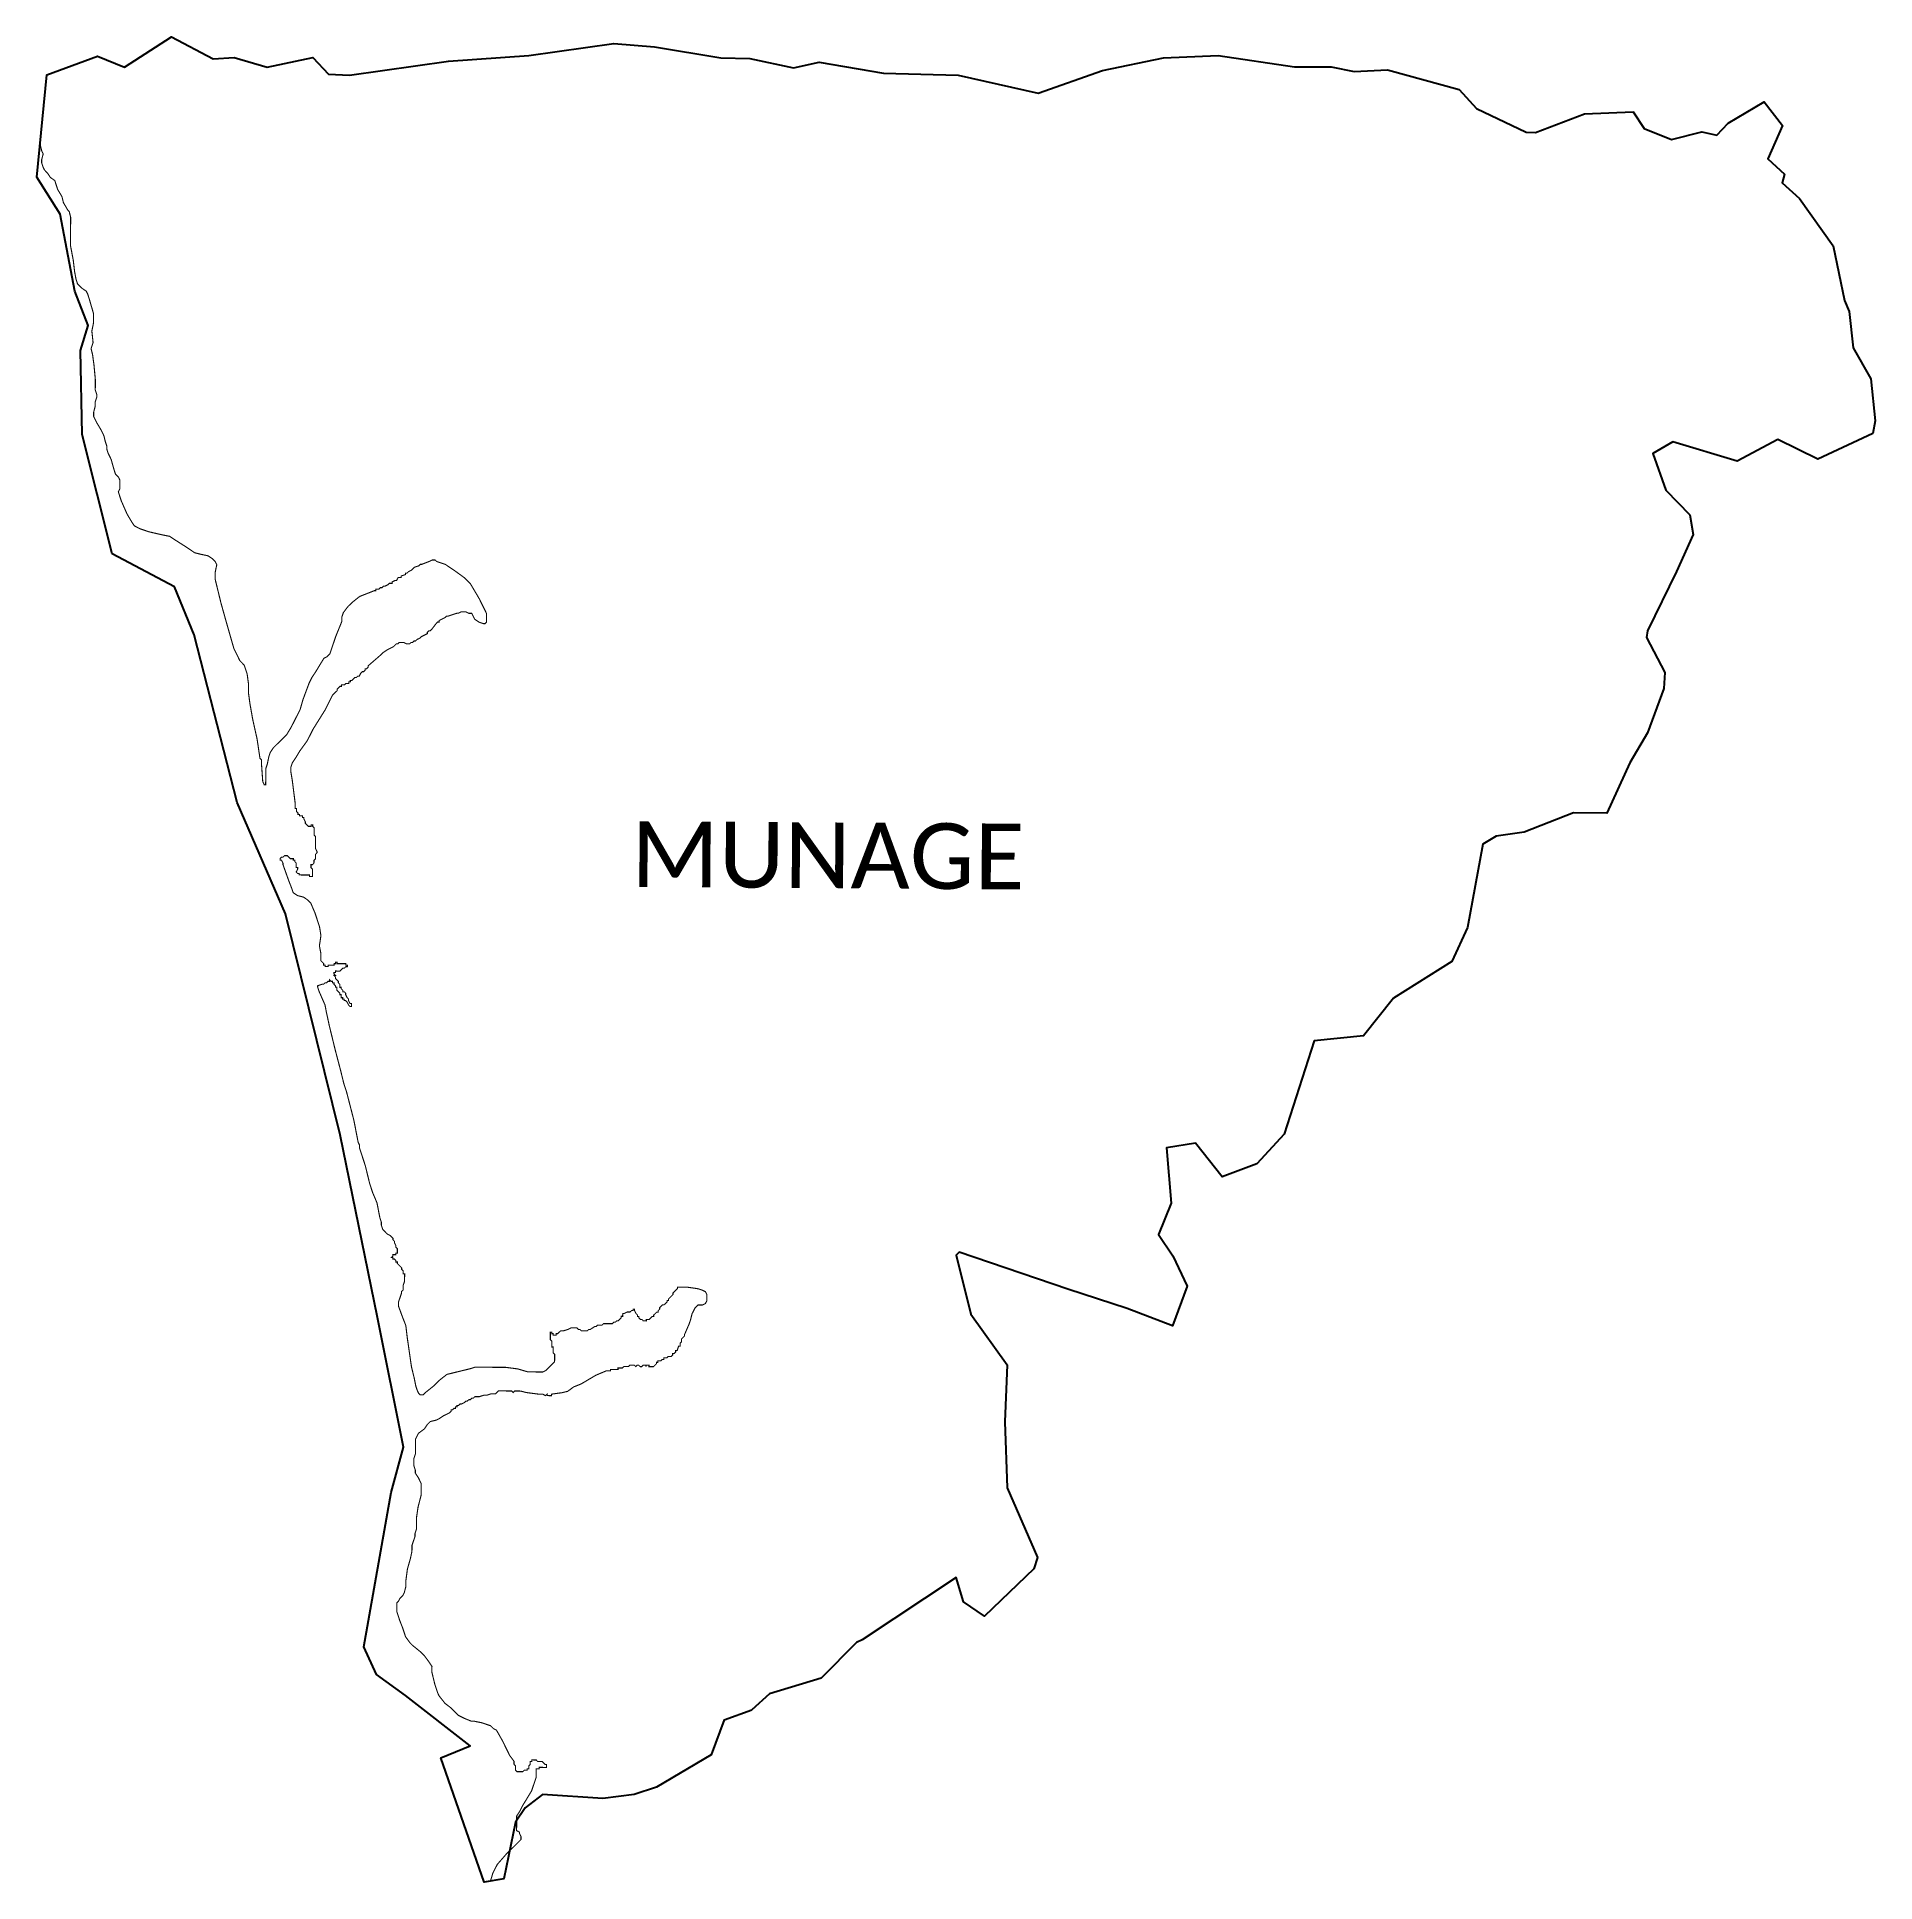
# Model space of a CAD drawing. Header units: metres. Extents: x 330650 to 335694, y 1793047 to 1798110.
import ezdxf

# ---------------------------------------------------------------- set-up
doc = ezdxf.new("R2010")
doc.units = ezdxf.units.M
for name, color, linetype in [('HAZARDS LINE', 1, 'Continuous'), ('village', 3, 'Continuous'), ('VILLAGE NAME', 250, 'Continuous')]:
    doc.layers.add(name, color=color, linetype=linetype)
doc.styles.get("Standard").update_dxf_attribs({"font": 'simplex.shx'})

msp = doc.modelspace()

# ---------------------------------------------------------------- linework, layer by layer
at = {"color": 3, "true_color": 0x00ff00, "flags": 128}
msp.add_lwpolyline([(332536.2, 1793492.3), (332611.9, 1793519)], dxfattribs=at)
at = {"layer": 'HAZARDS LINE', "lineweight": 18, "const_width": 3}
msp.add_lwpolyline([(330659.7, 1797823.2), (330659.7, 1797813.5), (330663.6, 1797797.3), (330667.6, 1797789.2), (330663.4, 1797773.1), (330663.3, 1797765), (330667.3, 1797752.8), (330671.3, 1797744.7), (330679.3, 1797736.6), (330687.3, 1797724.4), (330699.3, 1797716.2), (330703.3, 1797704), (330707.2, 1797691.9), (330719.2, 1797671.6), (330723.1, 1797655.4), (330735, 1797635.1), (330739.1, 1797631), (330743, 1797614.8), (330742.4, 1797538), (330750.1, 1797497.5), (330753.9, 1797465.2), (330757.8, 1797444.9), (330761.7, 1797432.8), (330773.8, 1797420.6), (330785.8, 1797412.4), (330789.8, 1797404.3), (330793.7, 1797392.1), (330805.5, 1797351.6), (330805.3, 1797323.3), (330801.1, 1797303.1), (330803.1, 1797284.4), (330804.5, 1797271.1), (330803.1, 1797267), (330799, 1797254.9), (330803, 1797238.7), (330806.9, 1797210.3), (330810.7, 1797169.8), (330810.5, 1797141.5), (330814.5, 1797129.3), (330814.5, 1797121.2), (330810.4, 1797109.1), (330810.3, 1797096.9), (330806.2, 1797080.8), (330806.1, 1797068.6), (330814.1, 1797052.4), (330826.1, 1797032.1), (330834.1, 1797015.8), (330838.1, 1796999.6), (330842.1, 1796987.5), (330842, 1796979.4), (330846, 1796967.2), (330850, 1796959.1), (330854, 1796951), (330862, 1796922.6), (330865.9, 1796910.4), (330874, 1796902.3), (330878, 1796894.1), (330877.9, 1796869.9), (330873.8, 1796861.8), (330877.7, 1796849.6), (330881.7, 1796837.4), (330897.7, 1796800.9), (330909.7, 1796780.6), (330917.8, 1796768.4), (330933.9, 1796760.2), (330958.2, 1796752), (330994.5, 1796743.7), (331014.8, 1796739.6), (331026.9, 1796731.4), (331059.1, 1796711), (331083.3, 1796694.6), (331099.5, 1796690.5), (331119.7, 1796686.3), (331131.8, 1796678.2), (331139.9, 1796670), (331143.9, 1796661.9), (331139.7, 1796641.7), (331139.6, 1796621.5), (331155.4, 1796556.6), (331171.3, 1796499.8), (331191.1, 1796430.9), (331199.2, 1796414.7), (331207.2, 1796398.4), (331219.2, 1796386.2), (331223.2, 1796374), (331227.2, 1796361.9), (331231.1, 1796333.5), (331231, 1796309.2), (331234.8, 1796280.9), (331242.7, 1796236.3), (331254.5, 1796183.6), (331262.3, 1796130.9), (331266.4, 1796126.8), (331266.3, 1796118.7), (331270.1, 1796066.1), (331274.1, 1796058), (331278.1, 1796058), (331278.4, 1796102.5), (331282.5, 1796114.6), (331286.7, 1796134.8), (331290.8, 1796147), (331298.9, 1796159.1), (331315.2, 1796175.2), (331327.4, 1796187.2), (331335.6, 1796195.3), (331347.8, 1796215.5), (331356, 1796231.6), (331372.4, 1796263.9), (331380.6, 1796292.2), (331397.1, 1796336.6), (331405.2, 1796352.8), (331413.4, 1796364.9), (331425.7, 1796385.1), (331437.9, 1796405.2), (331446, 1796409.2), (331454.2, 1796417.3), (331458.3, 1796429.4), (331462.4, 1796441.5), (331470.6, 1796465.8), (331487.1, 1796506.2), (331487.1, 1796518.3), (331491.2, 1796530.4), (331503.5, 1796546.6), (331515.7, 1796558.6), (331536, 1796574.7), (331576.6, 1796590.7), (331580.6, 1796590.7), (331580.6, 1796594.7), (331588.7, 1796594.7), (331592.8, 1796598.7), (331596.9, 1796598.7), (331600.9, 1796602.7), (331605, 1796602.7), (331613.1, 1796606.7), (331617.2, 1796610.7), (331625.3, 1796610.7), (331625.3, 1796614.7), (331633.4, 1796618.7), (331637.4, 1796618.7), (331641.5, 1796626.8), (331649.6, 1796626.7), (331649.7, 1796630.8), (331661.8, 1796634.8), (331661.8, 1796638.8), (331665.9, 1796638.8), (331670, 1796642.8), (331678.1, 1796646.8), (331682.1, 1796650.8), (331686.2, 1796654.9), (331698.4, 1796658.8), (331702.5, 1796662.9), (331706.5, 1796662.9), (331726.8, 1796670.8), (331734.9, 1796674.8), (331743, 1796674.8), (331747, 1796670.7), (331771.3, 1796662.5), (331795.5, 1796646.2), (331823.7, 1796625.8), (331839.8, 1796609.5), (331863.8, 1796568.9), (331875.9, 1796544.5), (331883.9, 1796528.3), (331883.7, 1796504), (331879.7, 1796500), (331875.6, 1796500), (331863.5, 1796504.1), (331851.4, 1796512.3), (331843.4, 1796528.5), (331835.3, 1796528.5), (331827.2, 1796532.6), (331815.1, 1796532.7), (331807, 1796528.7), (331802.9, 1796528.7), (331790.7, 1796524.7), (331778.6, 1796520.8), (331774.5, 1796520.8), (331770.5, 1796516.8), (331762.3, 1796512.7), (331754.2, 1796508.7), (331754.2, 1796504.7), (331750.2, 1796504.7), (331746.1, 1796500.7), (331733.8, 1796484.6), (331729.8, 1796480.5), (331725.7, 1796480.6), (331721.7, 1796476.5), (331721.6, 1796472.5), (331705.4, 1796464.5), (331701.3, 1796460.5), (331693.2, 1796456.5), (331689.1, 1796452.4), (331685.1, 1796452.5), (331681, 1796448.4), (331677, 1796448.4), (331672.9, 1796444.4), (331664.8, 1796444.5), (331656.7, 1796448.6), (331644.6, 1796448.6), (331640.5, 1796444.6), (331636.5, 1796444.6), (331632.4, 1796440.6), (331628.3, 1796436.6), (331612.1, 1796428.6), (331599.9, 1796420.5), (331591.8, 1796412.5), (331559.2, 1796384.3), (331559.2, 1796380.3), (331555.1, 1796376.3), (331551.1, 1796376.3), (331551.1, 1796372.2), (331547, 1796368.2), (331543, 1796368.2), (331538.9, 1796364.2), (331534.8, 1796356.1), (331530.7, 1796356.1), (331526.7, 1796352.1), (331522.6, 1796352.1), (331518.6, 1796348.1), (331514.5, 1796344.1), (331510.4, 1796344.1), (331510.4, 1796340.1), (331506.4, 1796340.1), (331506.4, 1796336), (331498.3, 1796336.1), (331494.2, 1796332.1), (331486.1, 1796332.1), (331486.1, 1796328.1), (331482, 1796328.1), (331478, 1796324), (331473.9, 1796320), (331473.9, 1796316), (331465.7, 1796307.9), (331461.6, 1796303.9), (331441.2, 1796263.5), (331408.5, 1796211.1), (331392.1, 1796178.8), (331371.7, 1796150.6), (331359.5, 1796130.4), (331351.3, 1796118.3), (331347.2, 1796106.2), (331347.1, 1796094), (331351.1, 1796069.7), (331358.8, 1796008.9), (331358.7, 1795992.7), (331362.8, 1795992.7), (331362.7, 1795984.6), (331366.8, 1795980.5), (331366.7, 1795976.5), (331370.8, 1795976.5), (331370.8, 1795972.4), (331378.9, 1795972.4), (331378.8, 1795968.3), (331382.9, 1795968.3), (331382.9, 1795964.3), (331386.9, 1795956.1), (331386.8, 1795952.1), (331390.9, 1795948), (331394.9, 1795944), (331403, 1795943.9), (331403, 1795948), (331407.1, 1795947.9), (331407, 1795943.9), (331411.1, 1795939.8), (331410.9, 1795919.6), (331415, 1795915.5), (331414.8, 1795883.1), (331418.8, 1795875), (331418.8, 1795871), (331414.7, 1795866.9), (331414.6, 1795854.8), (331410.6, 1795850.8), (331410.5, 1795842.7), (331406.5, 1795838.6), (331402.4, 1795838.7), (331402.4, 1795830.6), (331406.4, 1795826.5), (331406.3, 1795806.2), (331398.2, 1795806.3), (331398.2, 1795810.3), (331369.9, 1795810.5), (331369.9, 1795814.5), (331365.8, 1795814.6), (331361.8, 1795818.6), (331365.9, 1795826.7), (331365.9, 1795830.8), (331361.9, 1795830.8), (331361.9, 1795842.9), (331357.9, 1795847), (331357.9, 1795851), (331353.9, 1795851.1), (331353.9, 1795855.1), (331345.8, 1795855.2), (331341.8, 1795859.2), (331337.8, 1795863.3), (331329.7, 1795863.3), (331325.6, 1795859.3), (331321.6, 1795859.3), (331317.5, 1795855.3), (331317.5, 1795851.3), (331321.5, 1795851.2), (331325.5, 1795843.1), (331325.5, 1795839.1), (331341.4, 1795794.5), (331349.4, 1795774.2), (331353.4, 1795762), (331365.5, 1795753.8), (331381.7, 1795749.7), (331393.8, 1795741.5), (331401.8, 1795733.4), (331413.8, 1795705), (331425.7, 1795668.5), (331429.7, 1795644.2), (331425.5, 1795615.9), (331429.4, 1795595.6), (331429.3, 1795575.4), (331437.3, 1795567.2), (331437.3, 1795563.2), (331441.4, 1795563.1), (331441.3, 1795559.1), (331449.4, 1795559.1), (331449.5, 1795563.1), (331465.6, 1795563), (331465.7, 1795567.1), (331469.7, 1795567), (331469.7, 1795571.1), (331473.8, 1795571.1), (331473.8, 1795567), (331498, 1795566.9), (331498, 1795562.8), (331502.1, 1795562.8), (331502, 1795558.8), (331498, 1795558.8), (331493.9, 1795554.8), (331489.9, 1795554.8), (331481.7, 1795546.7), (331469.6, 1795546.8), (331469.6, 1795542.7), (331465.5, 1795542.8), (331465.5, 1795538.7), (331469.5, 1795534.7), (331465.5, 1795534.7), (331469.5, 1795530.6), (331469.5, 1795526.6), (331473.5, 1795522.5), (331477.5, 1795518.4), (331477.5, 1795514.4), (331481.5, 1795510.3), (331481.5, 1795506.2), (331481.5, 1795502.2), (331485.5, 1795502.2), (331485.5, 1795498.1), (331489.5, 1795494.1), (331489.5, 1795490), (331493.6, 1795490), (331497.6, 1795485.9), (331497.6, 1795481.9), (331501.6, 1795473.7), (331505.6, 1795469.7), (331505.6, 1795465.6), (331509.6, 1795457.5), (331513.6, 1795457.5), (331513.6, 1795453.4), (331513.6, 1795449.4), (331509.5, 1795449.4), (331505.5, 1795453.5), (331501.5, 1795461.6), (331497.5, 1795465.7), (331493.4, 1795465.7), (331493.5, 1795469.7), (331489.4, 1795469.8), (331489.4, 1795473.8), (331485.4, 1795473.8), (331485.4, 1795481.9), (331481.4, 1795482), (331481.4, 1795486), (331477.4, 1795490.1), (331473.4, 1795494.1), (331473.4, 1795498.2), (331473.4, 1795502.2), (331469.4, 1795502.3), (331469.4, 1795506.3), (331465.4, 1795510.4), (331465.4, 1795514.4), (331461.3, 1795514.5), (331461.3, 1795518.5), (331457.3, 1795518.5), (331453.3, 1795522.6), (331453.3, 1795518.5), (331449.2, 1795518.6), (331445.1, 1795514.5), (331441.1, 1795514.6), (331437, 1795510.5), (331433, 1795510.6), (331420.8, 1795506.6), (331420.8, 1795502.5), (331424.8, 1795490.4), (331440.8, 1795453.8), (331444.7, 1795433.6), (331452.6, 1795397.1), (331468.4, 1795332.2), (331484.3, 1795271.4), (331492.2, 1795239), (331500.1, 1795214.7), (331520, 1795137.6), (331531.8, 1795076.8), (331535.8, 1795068.7), (331535.7, 1795060.6), (331539.7, 1795048.5), (331547.7, 1795024.1), (331551.6, 1795012), (331563.5, 1794963.3), (331571.5, 1794939), (331583.5, 1794910.6), (331587.4, 1794890.3), (331591.3, 1794870), (331595.3, 1794857.9), (331595.3, 1794849.8), (331599.3, 1794837.6), (331611.3, 1794825.4), (331619.4, 1794821.3), (331623.4, 1794817.2), (331627.5, 1794813.2), (331627.4, 1794809.1), (331631.5, 1794805), (331631.4, 1794801), (331635.4, 1794792.9), (331635.4, 1794788.8), (331639.4, 1794784.8), (331639.4, 1794776.7), (331639.4, 1794772.6), (331635.3, 1794772.6), (331635.3, 1794768.6), (331631.3, 1794768.6), (331627.2, 1794768.6), (331627.2, 1794764.6), (331623.1, 1794760.6), (331627.2, 1794760.5), (331627.1, 1794756.5), (331631.2, 1794756.5), (331635.2, 1794752.4), (331635.2, 1794748.3), (331639.2, 1794748.3), (331639.2, 1794744.3), (331643.2, 1794740.2), (331647.3, 1794736.1), (331651.3, 1794732.1), (331651.3, 1794728), (331655.3, 1794723.9), (331655.3, 1794719.9), (331655.2, 1794715.8), (331659.3, 1794715.8), (331659.3, 1794711.8), (331659.3, 1794707.7), (331659.2, 1794703.7), (331659.2, 1794699.6), (331659.2, 1794695.6), (331655.1, 1794683.5), (331655, 1794675.4), (331655, 1794671.3), (331650.9, 1794667.3), (331650.9, 1794663.2), (331646.8, 1794651.1), (331642.7, 1794639), (331642.6, 1794626.8), (331654.6, 1794594.4), (331662.6, 1794574.1), (331666.4, 1794541.7), (331678.1, 1794460.7), (331686, 1794428.2), (331690, 1794408), (331694, 1794395.8), (331698, 1794387.7), (331702, 1794383.6), (331706, 1794383.6), (331710.1, 1794383.6), (331718.2, 1794391.6), (331738.5, 1794407.7), (331754.8, 1794423.8), (331775.2, 1794439.9), (331791.4, 1794443.8), (331807.6, 1794447.8), (331840, 1794455.7), (331852.2, 1794459.7), (331888.6, 1794459.5), (331937.2, 1794459.2), (331969.5, 1794455), (331997.8, 1794446.7), (332010, 1794446.7), (332022.1, 1794446.6), (332038.3, 1794446.5), (332046.4, 1794450.5), (332054.6, 1794458.6), (332058.6, 1794462.6), (332062.7, 1794466.6), (332070.8, 1794474.7), (332070.9, 1794478.7), (332070.9, 1794486.8), (332070.9, 1794490.9), (332070.9, 1794494.9), (332066.9, 1794499), (332066.9, 1794503), (332067, 1794507.1), (332067, 1794511.1), (332067, 1794515.2), (332063, 1794515.2), (332063, 1794523.3), (332063, 1794527.4), (332063.1, 1794531.4), (332059, 1794535.5), (332059.1, 1794543.6), (332059.1, 1794547.6), (332059.1, 1794551.7), (332059.1, 1794555.7), (332063.2, 1794555.7), (332063.2, 1794551.6), (332067.2, 1794551.6), (332067.2, 1794547.6), (332071.2, 1794547.6), (332075.3, 1794547.5), (332075.3, 1794551.6), (332079.4, 1794551.6), (332083.4, 1794555.6), (332087.5, 1794559.6), (332091.5, 1794559.6), (332095.6, 1794559.6), (332107.8, 1794563.5), (332115.9, 1794567.5), (332119.9, 1794567.5), (332124, 1794567.5), (332128, 1794567.5), (332132.1, 1794567.5), (332136.1, 1794563.4), (332140.1, 1794563.4), (332144.2, 1794559.3), (332148.2, 1794559.3), (332152.3, 1794559.3), (332156.3, 1794559.2), (332160.4, 1794559.2), (332164.4, 1794563.2), (332168.5, 1794563.2), (332180.7, 1794571.2), (332184.7, 1794571.2), (332188.8, 1794575.2), (332200.9, 1794575.2), (332205, 1794579.2), (332209, 1794579.2), (332221.2, 1794579.1), (332229.3, 1794579.1), (332233.3, 1794583.1), (332237.4, 1794583.1), (332241.5, 1794587.1), (332245.5, 1794587.1), (332249.6, 1794591.1), (332253.7, 1794595.1), (332253.7, 1794599.2), (332257.7, 1794599.2), (332257.7, 1794603.2), (332257.8, 1794607.2), (332261.8, 1794607.2), (332269.9, 1794611.2), (332278, 1794611.2), (332282.1, 1794615.2), (332286.1, 1794615.2), (332286.2, 1794619.2), (332290.2, 1794619.2), (332290.2, 1794615.2), (332294.2, 1794607), (332298.2, 1794603), (332298.2, 1794598.9), (332302.2, 1794598.9), (332302.2, 1794594.9), (332306.2, 1794590.8), (332310.3, 1794590.8), (332314.3, 1794586.7), (332318.4, 1794586.7), (332322.4, 1794586.6), (332322.4, 1794590.7), (332326.5, 1794590.7), (332330.5, 1794590.7), (332334.6, 1794594.7), (332338.7, 1794598.7), (332342.7, 1794598.7), (332342.7, 1794602.7), (332350.9, 1794610.8), (332354.9, 1794610.8), (332355, 1794614.8), (332359, 1794618.8), (332359, 1794622.9), (332363.1, 1794626.9), (332367.2, 1794630.9), (332371.2, 1794630.9), (332375.3, 1794634.9), (332379.4, 1794639), (332379.4, 1794643), (332383.4, 1794643), (332383.5, 1794647), (332387.5, 1794651.1), (332391.6, 1794655.1), (332395.7, 1794659.1), (332395.7, 1794663.2), (332399.8, 1794667.2), (332403.8, 1794671.2), (332407.9, 1794675.2), (332407.9, 1794679.3), (332412, 1794679.3), (332416, 1794679.2), (332420.1, 1794679.2), (332436.3, 1794679.1), (332464.6, 1794674.9), (332476.7, 1794670.8), (332484.8, 1794666.7), (332488.8, 1794658.6), (332488.7, 1794650.5), (332488.7, 1794642.4), (332484.6, 1794634.3), (332476.5, 1794630.3), (332472.4, 1794630.3), (332468.4, 1794630.4), (332464.3, 1794630.4), (332456.2, 1794622.3), (332452.1, 1794614.3), (332448, 1794606.2), (332443.9, 1794590), (332439.8, 1794577.9), (332427.5, 1794549.6), (332427.4, 1794545.6), (332423.4, 1794541.6), (332419.3, 1794537.5), (332419.3, 1794533.5), (332419.2, 1794529.4), (332415.2, 1794525.4), (332415.2, 1794521.4), (332415.1, 1794517.3), (332411.1, 1794517.3), (332407, 1794505.2), (332402.9, 1794505.2), (332402.9, 1794501.2), (332398.8, 1794497.2), (332394.8, 1794497.2), (332394.8, 1794493.1), (332390.7, 1794489.1), (332386.6, 1794489.1), (332382.6, 1794489.2), (332378.5, 1794485.1), (332374.5, 1794485.1), (332370.4, 1794485.2), (332370.4, 1794481.1), (332366.4, 1794481.1), (332362.3, 1794477.1), (332358.2, 1794477.1), (332354.2, 1794477.2), (332354.2, 1794473.1), (332350.1, 1794473.1), (332350.1, 1794469.1), (332346, 1794465.1), (332342, 1794461), (332337.9, 1794461.1), (332329.8, 1794461.1), (332329.8, 1794465.2), (332325.8, 1794465.2), (332321.7, 1794465.2), (332321.7, 1794461.2), (332321.7, 1794465.2), (332317.7, 1794465.2), (332313.6, 1794465.2), (332309.6, 1794461.2), (332305.5, 1794461.2), (332301.5, 1794465.3), (332297.5, 1794465.3), (332293.4, 1794461.3), (332289.4, 1794465.4), (332285.3, 1794465.4), (332281.3, 1794465.4), (332277.2, 1794465.4), (332273.1, 1794461.4), (332269.1, 1794461.4), (332265.1, 1794461.5), (332261, 1794461.5), (332256.9, 1794457.5), (332252.9, 1794457.5), (332248.8, 1794457.5), (332244.8, 1794457.5), (332244.8, 1794453.5), (332240.7, 1794453.5), (332236.7, 1794453.5), (332232.6, 1794453.5), (332228.6, 1794453.6), (332224.5, 1794453.6), (332224.5, 1794449.5), (332212.4, 1794449.6), (332184, 1794437.6), (332163.7, 1794425.6), (332143.4, 1794413.6), (332123.1, 1794405.6), (332106.8, 1794393.5), (332090.6, 1794389.6), (332062.2, 1794385.7), (332062.2, 1794381.6), (332058.2, 1794381.6), (332054.1, 1794381.7), (332050.1, 1794381.7), (332050.1, 1794385.7), (332046, 1794381.7), (332038, 1794385.8), (332033.9, 1794385.8), (332029.9, 1794385.8), (332025.8, 1794385.9), (331993.5, 1794390.1), (331977.3, 1794394.2), (331973.2, 1794394.3), (331965.1, 1794394.3), (331961.1, 1794394.3), (331957, 1794390.3), (331953, 1794394.4), (331944.9, 1794394.4), (331940.9, 1794394.4), (331936.8, 1794394.5), (331932.8, 1794394.5), (331928.7, 1794394.5), (331924.7, 1794394.5), (331920.6, 1794394.5), (331916.6, 1794394.6), (331908.4, 1794386.5), (331904.4, 1794386.5), (331900.3, 1794386.6), (331896.3, 1794386.6), (331884.1, 1794382.6), (331876, 1794382.6), (331863.9, 1794378.7), (331855.8, 1794378.7), (331851.7, 1794378.7), (331847.7, 1794374.7), (331843.6, 1794374.7), (331839.5, 1794370.7), (331835.5, 1794370.7), (331831.4, 1794366.7), (331827.4, 1794366.7), (331823.3, 1794362.7), (331815.2, 1794358.7), (331811.1, 1794358.7), (331807.1, 1794354.7), (331803, 1794354.7), (331803, 1794350.7), (331798.9, 1794350.7), (331798.9, 1794346.6), (331794.9, 1794346.7), (331790.8, 1794342.6), (331786.8, 1794342.7), (331786.7, 1794338.6), (331782.7, 1794334.6), (331766.4, 1794326.6), (331754.2, 1794318.5), (331746.1, 1794314.5), (331729.9, 1794310.6), (331721.8, 1794302.5), (331713.6, 1794290.4), (331697.4, 1794278.4), (331689.2, 1794262.2), (331689.1, 1794254.1), (331689.1, 1794242), (331689, 1794237.9), (331688.9, 1794221.7), (331684.8, 1794209.6), (331684.7, 1794189.4), (331688.7, 1794177.2), (331688.7, 1794169.1), (331696.7, 1794156.9), (331704.7, 1794140.7), (331704.7, 1794136.6), (331704.6, 1794128.5), (331704.5, 1794108.3), (331700.4, 1794092.1), (331696.2, 1794076), (331692, 1794047.6), (331691.9, 1794027.4), (331691.8, 1794015.3), (331687.7, 1794003.1), (331687.7, 1793995), (331683.6, 1793982.9), (331679.5, 1793970.8), (331679.4, 1793954.6), (331675.2, 1793934.4), (331667, 1793906.1), (331662.7, 1793873.7), (331662.6, 1793857.5), (331658.5, 1793841.4), (331654.4, 1793833.3), (331646.3, 1793825.2), (331642.2, 1793817.2), (331638.1, 1793813.1), (331638, 1793801), (331638, 1793788.8), (331645.9, 1793764.5), (331653.9, 1793744.2), (331661.9, 1793719.9), (331673.9, 1793703.6), (331682, 1793695.5), (331702.1, 1793679.2), (331714.2, 1793667), (331726.3, 1793650.7), (331734.3, 1793638.5), (331734.2, 1793622.3), (331742.1, 1793589.9), (331750.1, 1793565.6), (331754.1, 1793557.4), (331770.2, 1793537.1), (331786.3, 1793524.9), (331806.4, 1793504.5), (331822.6, 1793496.3), (331842.7, 1793488.1), (331850.8, 1793488.1), (331871.1, 1793483.9), (331883.2, 1793479.8), (331895.3, 1793475.7), (331903.3, 1793467.6), (331911.4, 1793463.5), (331927.5, 1793435), (331947.5, 1793394.4), (331959.5, 1793378.2), (331959.5, 1793374.1), (331959.5, 1793370.1), (331963.5, 1793366), (331963.5, 1793362), (331963.5, 1793357.9), (331963.4, 1793353.9), (331967.5, 1793349.8), (331971.5, 1793349.8), (331975.6, 1793349.7), (331979.6, 1793349.7), (331983.7, 1793349.7), (331987.7, 1793353.7), (331995.8, 1793353.7), (331995.8, 1793357.7), (331999.9, 1793357.7), (331999.9, 1793361.8), (331999.9, 1793365.8), (332004, 1793369.8), (332004, 1793373.9), (332004, 1793377.9), (332008.1, 1793377.9), (332008.1, 1793382), (332012.2, 1793381.9), (332016.2, 1793381.9), (332020.3, 1793381.9), (332024.3, 1793377.8), (332036.4, 1793377.8), (332040.5, 1793373.7), (332044.5, 1793369.6), (332048.5, 1793369.6), (332048.5, 1793365.5), (332048.5, 1793361.5), (332044.4, 1793361.5), (332040.4, 1793361.5), (332032.3, 1793361.6), (332028.2, 1793361.6), (332028.2, 1793357.6), (332024.2, 1793357.6), (332020.1, 1793357.6), (332020.1, 1793353.6), (332020.1, 1793349.5), (332020, 1793341.4), (332020, 1793337.4), (332020, 1793333.3), (332007.6, 1793296.9), (331995.4, 1793276.8), (331983.1, 1793256.6), (331975, 1793240.4), (331966.8, 1793228.3), (331966.7, 1793216.2), (331966.7, 1793204.1), (331966.6, 1793196), (331966.6, 1793187.9), (331974.6, 1793183.8), (331974.6, 1793179.7), (331978.6, 1793171.6), (331978.6, 1793163.5), (331974.5, 1793159.5), (331962.3, 1793147.4), (331937.9, 1793123.2), (331913.4, 1793095), (331901.2, 1793070.8), (331895, 1793049.8)], dxfattribs=at)
at = {"layer": 'village', "color": 3, "true_color": 0x00ff00}
for points in [[(332536.2, 1793492.3, 0), (332500.4, 1793395.8, 0), (332350.5, 1793307.1, 0), (332288.7, 1793287.1, 0), (332202.9, 1793276.1, 0), (332037.9, 1793286.8, 0), (331989.9, 1793250.7, 0), (331963.5, 1793210.8, 0), (331931.8, 1793056.1, 0), (331877.4, 1793046.7, 0), (331758.4, 1793388.1, 0), (331839.1, 1793420.2, 0), (331661.6, 1793559.1, 0), (331581.8, 1793616.4, 0), (331547.5, 1793691.9, 0), (331622.6, 1794116, 0), (331656, 1794240.5, 0), (331585, 1794596.3, 0), (331482.6, 1795096.9, 0), (331332.3, 1795704.2, 0), (331199.9, 1796009.1, 0), (331082.3, 1796469, 0), (331028.2, 1796601.4, 0), (330856.6, 1796691.6, 0), (330774.3, 1797019.4, 0), (330769.7, 1797249.3, 0), (330790.6, 1797318.4, 0), (330754.1, 1797412.2, 0), (330714.5, 1797623.4, 0), (330650.4, 1797725.2, 0), (330677.2, 1798005.8, 0), (330816.3, 1798057.4, 0), (330890.9, 1798026.7, 0), (331019.3, 1798110.2, 0), (331133.9, 1798050.4, 0), (331191.9, 1798053.9, 0), (331282.3, 1798026.8, 0), (331407.1, 1798053.9, 0), (331450.6, 1798008.2, 0), (331508.4, 1798005.6, 0), (331780.1, 1798043.7, 0), (332000.4, 1798059.1, 0), (332233.4, 1798091.9, 0), (332345.3, 1798082.5, 0), (332526.6, 1798053.2, 0), (332606.4, 1798050.7, 0), (332726.1, 1798025.2, 0), (332796.9, 1798040.7, 0), (332973.6, 1798010.5, 0), (333177.8, 1798005.3, 0), (333397.3, 1797956, 0), (333574.2, 1798017.8, 0), (333741.2, 1798052.4, 0), (333891.4, 1798059.5, 0), (334101.2, 1798027.9, 0), (334202, 1798028, 0), (334265, 1798015.1, 0), (334356.4, 1798019.6, 0), (334553.1, 1797965.4, 0), (334600.7, 1797914.1, 0), (334737, 1797848.5, 0), (334762, 1797847.9, 0), (334896.7, 1797898.9, 0), (335030, 1797904.6, 0), (335060, 1797858.7, 0), (335135.5, 1797828.8, 0), (335219, 1797849.6, 0), (335259.7, 1797840.2, 0), (335291.2, 1797873.1, 0), (335389.3, 1797931.6, 0), (335439.7, 1797867.5, 0), (335399.8, 1797775.6, 0), (335445.1, 1797733.1, 0), (335439.3, 1797710.1, 0), (335486.7, 1797666.3, 0), (335579.1, 1797537.3, 0), (335610.5, 1797387, 0), (335622.8, 1797356.9, 0), (335634, 1797256.8, 0), (335682.5, 1797172.1, 0), (335694, 1797056.8, 0)], [(335694, 1797056.8, 0), (335688.2, 1797021.7, 0), (335536.6, 1796951.3, 0), (335427.4, 1797005.6, 0), (335316, 1796945.7, 0), (335139.1, 1796998.7, 0), (335083.8, 1796966.9, 0), (335120.2, 1796866.8, 0), (335185.6, 1796799.1, 0), (335194.6, 1796745.1, 0), (335149.5, 1796642.9, 0), (335069.6, 1796480.5, 0), (335067, 1796461.7, 0), (335117, 1796365.6, 0), (335114.1, 1796322.2, 0), (335069.9, 1796200.5, 0), (335021, 1796118.5, 0), (334958.1, 1795979.6, 0), (334866.9, 1795980.6, 0), (334730.7, 1795927.8, 0), (334654.4, 1795917, 0), (334618, 1795895, 0), (334575.9, 1795666.5, 0), (334532.4, 1795572.7, 0), (334372.9, 1795472.6, 0), (334290.2, 1795369.2, 0), (334155, 1795355.1, 0), (334072.5, 1795099.5, 0), (333997.3, 1795017.5, 0), (333902.6, 1794982.1, 0), (333829.2, 1795074.7, 0), (333750.2, 1795061.5, 0), (333762.9, 1794910.1, 0), (333727.6, 1794823.9, 0), (333767.2, 1794765.3, 0), (333806.7, 1794682.2, 0), (333766.4, 1794573.5, 0), (333642, 1794620.7, 0), (333479, 1794673.6, 0), (333180.7, 1794775.3, 0), (333172.7, 1794766.7, 0), (333212.8, 1794605.6, 0), (333312.3, 1794466.5, 0), (333306.6, 1794309.8, 0), (333312.6, 1794128.3, 0), (333395.4, 1793937.7, 0), (333385.5, 1793906.8, 0), (333250.5, 1793776.9, 0), (333193.1, 1793815.9, 0), (333173, 1793882.7, 0), (332914.7, 1793711.6, 0), (332898.8, 1793704.6, 0), (332802.3, 1793606.1, 0), (332660.8, 1793563.6, 0), (332611.9, 1793519, 0)]]:
    msp.add_polyline3d(points, dxfattribs=at)

# ---------------------------------------------------------------- texts
at = {"layer": 'VILLAGE NAME', "insert": (332281.6, 1795958.2), "char_height": 180.345, "attachment_point": 1, "rotation": 359.6139}
msp.add_mtext_dynamic_manual_height_columns('{\\fCalibri|b0|i0|c0|p34;MUNAGE}', width=1779.605, gutter_width=901.7, heights=[0], dxfattribs=at)

doc.saveas('drawing.dxf')
